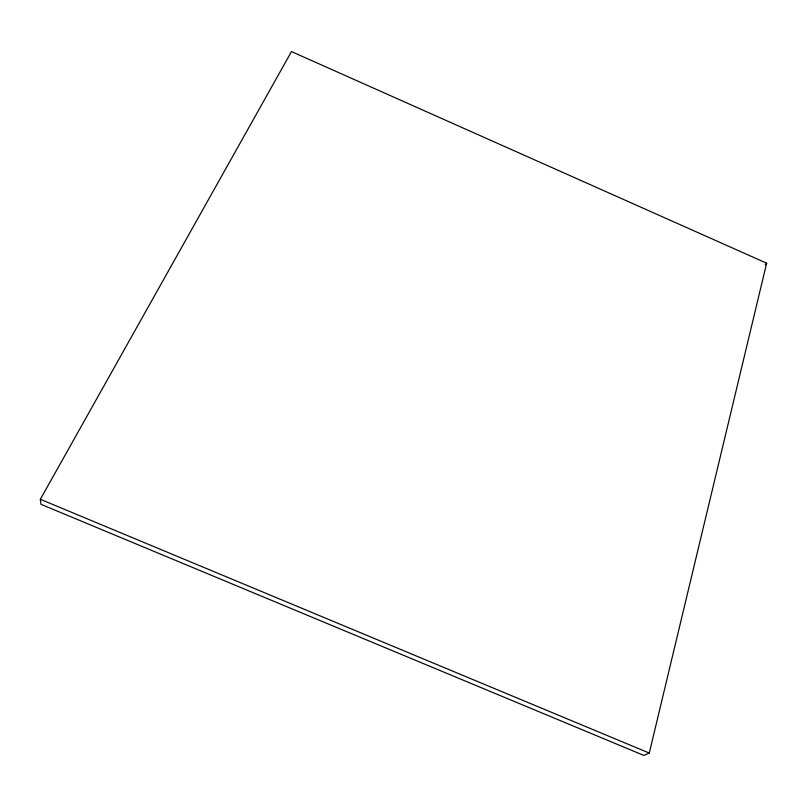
<?xml version="1.0" encoding="UTF-8"?>
<svg xmlns="http://www.w3.org/2000/svg" width="807" height="807" viewBox="0 0 807 807"><rect width="100%" height="100%" fill="white"/><g stroke="black" fill="none" stroke-linecap="round" stroke-linejoin="round"><path stroke-width="1.21" d="M649.272 753.062L766.65 263.203L291.478 51.587L40.35 499.291L40.996 504.325L643.855 755.413L649.272 753.062L40.35 499.291M765.157 264.837L766.65 263.203"/></g></svg>
